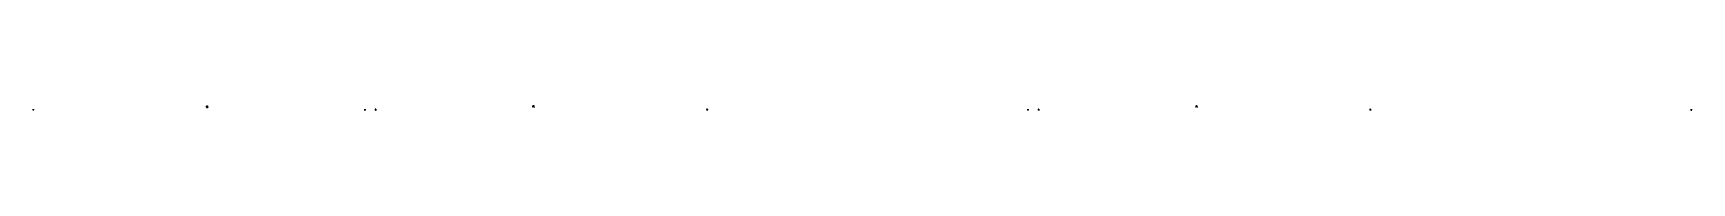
# Model space of a CAD drawing. Header units: millimetres. Extents: x 300333 to 474890, y -562303 to 3203267.
# Drawn here: x 331802 to 343808, y 1603265 to 1603299 of the extents above; entities that cross this region are included whole.
import ezdxf

# ---------------------------------------------------------------- set-up
doc = ezdxf.new("R2010")
doc.units = ezdxf.units.MM
doc.header["$LTSCALE"] = 1000
doc.header["$MEASUREMENT"] = 0
doc.layers.add('上半部分171221拼合$0$上半部分$0$Seal-EFC', color=8, linetype='Continuous')
pattern_1 = [(0, (0, 0), (3.2385, 1.524), [0.762, -0.635, 0.889, -0.381, 1.143, -0.508]), (0, (0.762, 0.0635), (3.2385, 1.524), [0.635, -2.413, 0.508, -0.762]), (0, (2.286, -0.0953), (3.2385, 1.524), [0.381, -3.937]), (90, (0, 0), (-1.0795, 1.524), [1.4605, -4.6355]), (90, (0.762, -3e-16), (-1.0795, 1.524), [1.42875, -4.66725]), (90, (1.397, -6e-16), (-1.0795, 1.524), [1.3335, -4.7625]), (90, (2.286, -0.0953), (-1.0795, 1.524), [1.4605, -4.6355]), (90, (2.667, -0.0953), (-1.0795, 1.524), [1.4605, -4.6355]), (90, (3.81, -2e-15), (-1.0795, 1.524), [1.397, -4.699])]
pattern_2 = [(225, (-3303.4122, 16264.1804), (-0.42094950568, -1.5434815208), [1.984375, -0.396875, 0, -0.396875])]

msp = doc.modelspace()

# ---------------------------------------------------------------- hatches: boundary and pattern name
at = {"layer": '上半部分171221拼合$0$上半部分$0$Seal-EFC'}
h = msp.add_hatch(dxfattribs=at)
h.set_pattern_fill('ANSI36', color=8, scale=0.25, angle=360, style=0)
h.set_pattern_definition([(45, (376659.68004, 1593994.9694), (0.420949506, 1.543481521), [1.984375, -0.396875, 0, -0.396875])])
edge = h.paths.add_edge_path()
edge.add_line((333068, 1603285), (333068, 1603291))
edge.add_line((333068, 1603291), (333067, 1603292))
edge.add_line((333067, 1603292), (333067, 1603296))
edge.add_line((333067, 1603296), (333068, 1603297))
edge.add_arc((333074, 1603347), 50.2, 250.8756, 263.7645, ccw=False)
edge.add_line((333057, 1603299), (333057, 1603285))
edge.add_arc((333062, 1603285), 5.22, 446.818, 535.7977, ccw=False)
edge.add_arc((333063, 1603285), 5.22, 364.2004, 453.1821, ccw=False)
h = msp.add_hatch(dxfattribs=at)
h.set_pattern_fill('ANSI36', color=8, scale=0.25, angle=180, style=0)
h.set_pattern_definition(pattern_2)
edge = h.paths.add_edge_path()
edge.add_line((335417, 1603285), (335417, 1603291))
edge.add_line((335417, 1603291), (335418, 1603292))
edge.add_line((335418, 1603292), (335418, 1603296))
edge.add_line((335418, 1603296), (335417, 1603297))
edge.add_arc((335412, 1603347), 50.2, 276.2355, 289.1244)
edge.add_line((335428, 1603299), (335428, 1603285))
edge.add_arc((335423, 1603285), 5.22, 4.2023, 93.182)
edge.add_arc((335422, 1603285), 5.22, 86.8179, 175.7996)
h = msp.add_hatch(dxfattribs=at)
h.set_pattern_fill('ANSI36', color=8, scale=0.25, angle=180, style=0)
h.set_pattern_definition(pattern_2)
edge = h.paths.add_edge_path()
edge.add_line((340217, 1603285), (340217, 1603291))
edge.add_line((340217, 1603291), (340218, 1603292))
edge.add_line((340218, 1603292), (340218, 1603296))
edge.add_line((340218, 1603296), (340217, 1603297))
edge.add_arc((340212, 1603347), 50.2, 276.2355, 289.1244)
edge.add_line((340228, 1603299), (340228, 1603285))
edge.add_arc((340223, 1603285), 5.22, 4.2023, 93.182)
edge.add_arc((340222, 1603285), 5.22, 86.8179, 175.7996)
h = msp.add_hatch(dxfattribs=at)
h.set_pattern_fill('AR-RSHKE', color=8, scale=0.005, style=0)
h.set_pattern_definition(pattern_1)
edge = h.paths.add_edge_path()
edge.add_line((331803, 1603273), (331808, 1603273))
edge.add_line((331808, 1603273), (331803, 1603273))
edge.add_arc((331803, 1603273), 0.4, 90, 191.2487)
edge.add_line((331802, 1603272), (331804, 1603265))
edge.add_arc((331804, 1603265), 0.4, 191.2487, 270)
edge.add_line((331804, 1603265), (331805, 1603265))
edge.add_arc((331805, 1603265), 0.4, 270, 360)
edge.add_line((331805, 1603265), (331805, 1603267))
edge.add_arc((331805, 1603267), 0.2, 360, 450)
edge.add_line((331805, 1603267), (331805, 1603267))
edge.add_arc((331805, 1603267), 0.2, 180, 270, ccw=False)
edge.add_line((331804, 1603267), (331804, 1603268))
edge.add_arc((331805, 1603268), 0.2, 90, 180, ccw=False)
edge.add_line((331805, 1603268), (331805, 1603268))
edge.add_arc((331805, 1603268), 0.2, 270, 360)
edge.add_line((331805, 1603268), (331805, 1603269))
edge.add_arc((331805, 1603269), 0.2, 90, 180, ccw=False)
edge.add_line((331805, 1603269), (331807, 1603269))
edge.add_arc((331807, 1603269), 0.2, 0, 90, ccw=False)
edge.add_line((331807, 1603269), (331807, 1603268))
edge.add_arc((331807, 1603268), 0.2, 180, 270)
edge.add_line((331807, 1603268), (331808, 1603268))
edge.add_arc((331808, 1603268), 0.2, 0, 90, ccw=False)
edge.add_line((331808, 1603268), (331808, 1603267))
edge.add_arc((331808, 1603267), 0.2, 270, 360, ccw=False)
edge.add_line((331808, 1603267), (331807, 1603267))
edge.add_arc((331807, 1603267), 0.2, 90, 180)
edge.add_line((331807, 1603267), (331807, 1603267))
edge.add_arc((331807, 1603267), 0.4, 180, 270)
edge.add_line((331807, 1603266), (331808, 1603266))
edge.add_arc((331808, 1603267), 0.4, 270, 360)
edge.add_line((331808, 1603267), (331808, 1603273))
edge.add_arc((331808, 1603273), 0.4, 360, 450)
h = msp.add_hatch(dxfattribs=at)
h.set_pattern_fill('AR-RSHKE', color=8, scale=0.005, style=0)
h.set_pattern_definition(pattern_1)
edge = h.paths.add_edge_path()
edge.add_line((334203, 1603273), (334208, 1603273))
edge.add_line((334208, 1603273), (334203, 1603273))
edge.add_arc((334203, 1603273), 0.4, 90, 191.2487)
edge.add_line((334202, 1603272), (334204, 1603265))
edge.add_arc((334204, 1603265), 0.4, 191.2487, 270)
edge.add_line((334204, 1603265), (334205, 1603265))
edge.add_arc((334205, 1603265), 0.4, 270, 360)
edge.add_line((334205, 1603265), (334205, 1603267))
edge.add_arc((334205, 1603267), 0.2, 360, 450)
edge.add_line((334205, 1603267), (334205, 1603267))
edge.add_arc((334205, 1603267), 0.2, 180, 270, ccw=False)
edge.add_line((334204, 1603267), (334204, 1603268))
edge.add_arc((334205, 1603268), 0.2, 90, 180, ccw=False)
edge.add_line((334205, 1603268), (334205, 1603268))
edge.add_arc((334205, 1603268), 0.2, 270, 360)
edge.add_line((334205, 1603268), (334205, 1603269))
edge.add_arc((334205, 1603269), 0.2, 90, 180, ccw=False)
edge.add_line((334205, 1603269), (334207, 1603269))
edge.add_arc((334207, 1603269), 0.2, 0, 90, ccw=False)
edge.add_line((334207, 1603269), (334207, 1603268))
edge.add_arc((334207, 1603268), 0.2, 180, 270)
edge.add_line((334207, 1603268), (334208, 1603268))
edge.add_arc((334208, 1603268), 0.2, 0, 90, ccw=False)
edge.add_line((334208, 1603268), (334208, 1603267))
edge.add_arc((334208, 1603267), 0.2, 270, 360, ccw=False)
edge.add_line((334208, 1603267), (334207, 1603267))
edge.add_arc((334207, 1603267), 0.2, 90, 180)
edge.add_line((334207, 1603267), (334207, 1603267))
edge.add_arc((334207, 1603267), 0.4, 180, 270)
edge.add_line((334207, 1603266), (334208, 1603266))
edge.add_arc((334208, 1603267), 0.4, 270, 360)
edge.add_line((334208, 1603267), (334208, 1603273))
edge.add_arc((334208, 1603273), 0.4, 360, 450)
h = msp.add_hatch(dxfattribs=at)
h.set_pattern_fill('AR-RSHKE', color=8, scale=0.005, angle=180, style=0)
h.set_pattern_definition([(180, (334242.7512, 1603296.9727), (-3.2385, -1.524), [0.762, -0.635, 0.889, -0.381, 1.143, -0.508]), (180, (334241.9892, 1603296.9092), (-3.2385, -1.524), [0.635, -2.413, 0.508, -0.762]), (180, (334240.4652, 1603297.068), (-3.2385, -1.524), [0.381, -3.937]), (270, (334242.7512, 1603296.9727), (1.0795, -1.524), [1.4605, -4.6355]), (270, (334241.9892, 1603296.9727), (1.0795, -1.524), [1.42875, -4.66725]), (270, (334241.3542, 1603296.9727), (1.0795, -1.524), [1.3335, -4.7625]), (270, (334240.4652, 1603297.068), (1.0795, -1.524), [1.4605, -4.6355]), (270, (334240.0842, 1603297.068), (1.0795, -1.524), [1.4605, -4.6355]), (270, (334238.9412, 1603296.9727), (1.0795, -1.524), [1.397, -4.699])])
edge = h.paths.add_edge_path()
edge.add_line((334283, 1603273), (334277, 1603273))
edge.add_line((334277, 1603273), (334283, 1603273))
edge.add_arc((334283, 1603273), 0.4, 348.7513, 450, ccw=False)
edge.add_line((334283, 1603272), (334282, 1603265))
edge.add_arc((334281, 1603265), 0.4, 270, 348.7513, ccw=False)
edge.add_line((334281, 1603265), (334281, 1603265))
edge.add_arc((334281, 1603265), 0.4, 180, 270, ccw=False)
edge.add_line((334280, 1603265), (334280, 1603267))
edge.add_arc((334281, 1603267), 0.2, 90, 180, ccw=False)
edge.add_line((334281, 1603267), (334281, 1603267))
edge.add_arc((334281, 1603267), 0.2, 270, 360)
edge.add_line((334281, 1603267), (334281, 1603268))
edge.add_arc((334281, 1603268), 0.2, 360, 450)
edge.add_line((334281, 1603268), (334281, 1603268))
edge.add_arc((334281, 1603268), 0.2, 180, 270, ccw=False)
edge.add_line((334280, 1603268), (334280, 1603269))
edge.add_arc((334280, 1603269), 0.2, 360, 450)
edge.add_line((334280, 1603269), (334279, 1603269))
edge.add_arc((334279, 1603269), 0.2, 450, 540)
edge.add_line((334279, 1603269), (334279, 1603268))
edge.add_arc((334278, 1603268), 0.2, 270, 360, ccw=False)
edge.add_line((334278, 1603268), (334278, 1603268))
edge.add_arc((334278, 1603268), 0.2, 450, 540)
edge.add_line((334278, 1603268), (334278, 1603267))
edge.add_arc((334278, 1603267), 0.2, 180, 270)
edge.add_line((334278, 1603267), (334278, 1603267))
edge.add_arc((334278, 1603267), 0.2, 360, 450, ccw=False)
edge.add_line((334279, 1603267), (334279, 1603267))
edge.add_arc((334278, 1603267), 0.4, 270, 360, ccw=False)
edge.add_line((334278, 1603266), (334277, 1603266))
edge.add_arc((334277, 1603267), 0.4, 180, 270, ccw=False)
edge.add_line((334277, 1603267), (334277, 1603273))
edge.add_arc((334277, 1603273), 0.4, 90, 180, ccw=False)
h = msp.add_hatch(dxfattribs=at)
h.set_pattern_fill('AR-RSHKE', color=8, scale=0.005, angle=180, style=0)
h.set_pattern_definition([(180, (336642.7514, 1603296.9727), (-3.2385, -1.524), [0.762, -0.635, 0.889, -0.381, 1.143, -0.508]), (180, (336641.9894, 1603296.9092), (-3.2385, -1.524), [0.635, -2.413, 0.508, -0.762]), (180, (336640.4654, 1603297.068), (-3.2385, -1.524), [0.381, -3.937]), (270, (336642.7514, 1603296.9727), (1.0795, -1.524), [1.4605, -4.6355]), (270, (336641.9894, 1603296.9727), (1.0795, -1.524), [1.42875, -4.66725]), (270, (336641.3544, 1603296.9727), (1.0795, -1.524), [1.3335, -4.7625]), (270, (336640.4654, 1603297.068), (1.0795, -1.524), [1.4605, -4.6355]), (270, (336640.0844, 1603297.068), (1.0795, -1.524), [1.4605, -4.6355]), (270, (336638.9414, 1603296.9727), (1.0795, -1.524), [1.397, -4.699])])
edge = h.paths.add_edge_path()
edge.add_line((336683, 1603273), (336677, 1603273))
edge.add_line((336677, 1603273), (336683, 1603273))
edge.add_arc((336683, 1603273), 0.4, 348.7513, 450, ccw=False)
edge.add_line((336683, 1603272), (336682, 1603265))
edge.add_arc((336681, 1603265), 0.4, 270, 348.7513, ccw=False)
edge.add_line((336681, 1603265), (336681, 1603265))
edge.add_arc((336681, 1603265), 0.4, 180, 270, ccw=False)
edge.add_line((336680, 1603265), (336680, 1603267))
edge.add_arc((336681, 1603267), 0.2, 90, 180, ccw=False)
edge.add_line((336681, 1603267), (336681, 1603267))
edge.add_arc((336681, 1603267), 0.2, 270, 360)
edge.add_line((336681, 1603267), (336681, 1603268))
edge.add_arc((336681, 1603268), 0.2, 360, 450)
edge.add_line((336681, 1603268), (336681, 1603268))
edge.add_arc((336681, 1603268), 0.2, 180, 270, ccw=False)
edge.add_line((336680, 1603268), (336680, 1603269))
edge.add_arc((336680, 1603269), 0.2, 360, 450)
edge.add_line((336680, 1603269), (336679, 1603269))
edge.add_arc((336679, 1603269), 0.2, 450, 540)
edge.add_line((336679, 1603269), (336679, 1603268))
edge.add_arc((336678, 1603268), 0.2, 270, 360, ccw=False)
edge.add_line((336678, 1603268), (336678, 1603268))
edge.add_arc((336678, 1603268), 0.2, 450, 540)
edge.add_line((336678, 1603268), (336678, 1603267))
edge.add_arc((336678, 1603267), 0.2, 180, 270)
edge.add_line((336678, 1603267), (336678, 1603267))
edge.add_arc((336678, 1603267), 0.2, 360, 450, ccw=False)
edge.add_line((336679, 1603267), (336679, 1603267))
edge.add_arc((336678, 1603267), 0.4, 270, 360, ccw=False)
edge.add_line((336678, 1603266), (336677, 1603266))
edge.add_arc((336677, 1603267), 0.4, 180, 270, ccw=False)
edge.add_line((336677, 1603267), (336677, 1603273))
edge.add_arc((336677, 1603273), 0.4, 90, 180, ccw=False)
h = msp.add_hatch(dxfattribs=at)
h.set_pattern_fill('AR-RSHKE', color=8, scale=0.005, style=0)
h.set_pattern_definition(pattern_1)
edge = h.paths.add_edge_path()
edge.add_line((339003, 1603273), (339008, 1603273))
edge.add_line((339008, 1603273), (339003, 1603273))
edge.add_arc((339003, 1603273), 0.4, 90, 191.2487)
edge.add_line((339002, 1603272), (339004, 1603265))
edge.add_arc((339004, 1603265), 0.4, 191.2487, 270)
edge.add_line((339004, 1603265), (339005, 1603265))
edge.add_arc((339005, 1603265), 0.4, 270, 360)
edge.add_line((339005, 1603265), (339005, 1603267))
edge.add_arc((339005, 1603267), 0.2, 360, 450)
edge.add_line((339005, 1603267), (339005, 1603267))
edge.add_arc((339005, 1603267), 0.2, 180, 270, ccw=False)
edge.add_line((339004, 1603267), (339004, 1603268))
edge.add_arc((339005, 1603268), 0.2, 90, 180, ccw=False)
edge.add_line((339005, 1603268), (339005, 1603268))
edge.add_arc((339005, 1603268), 0.2, 270, 360)
edge.add_line((339005, 1603268), (339005, 1603269))
edge.add_arc((339005, 1603269), 0.2, 90, 180, ccw=False)
edge.add_line((339005, 1603269), (339007, 1603269))
edge.add_arc((339007, 1603269), 0.2, 0, 90, ccw=False)
edge.add_line((339007, 1603269), (339007, 1603268))
edge.add_arc((339007, 1603268), 0.2, 180, 270)
edge.add_line((339007, 1603268), (339008, 1603268))
edge.add_arc((339008, 1603268), 0.2, 0, 90, ccw=False)
edge.add_line((339008, 1603268), (339008, 1603267))
edge.add_arc((339008, 1603267), 0.2, 270, 360, ccw=False)
edge.add_line((339008, 1603267), (339007, 1603267))
edge.add_arc((339007, 1603267), 0.2, 90, 180)
edge.add_line((339007, 1603267), (339007, 1603267))
edge.add_arc((339007, 1603267), 0.4, 180, 270)
edge.add_line((339007, 1603266), (339008, 1603266))
edge.add_arc((339008, 1603267), 0.4, 270, 360)
edge.add_line((339008, 1603267), (339008, 1603273))
edge.add_arc((339008, 1603273), 0.4, 360, 450)
h = msp.add_hatch(dxfattribs=at)
h.set_pattern_fill('AR-RSHKE', color=8, scale=0.005, angle=180, style=0)
h.set_pattern_definition([(180, (339042.7513, 1603296.9727), (-3.2385, -1.524), [0.762, -0.635, 0.889, -0.381, 1.143, -0.508]), (180, (339041.9893, 1603296.9092), (-3.2385, -1.524), [0.635, -2.413, 0.508, -0.762]), (180, (339040.4653, 1603297.068), (-3.2385, -1.524), [0.381, -3.937]), (270, (339042.7513, 1603296.9727), (1.0795, -1.524), [1.4605, -4.6355]), (270, (339041.9893, 1603296.9727), (1.0795, -1.524), [1.42875, -4.66725]), (270, (339041.3543, 1603296.9727), (1.0795, -1.524), [1.3335, -4.7625]), (270, (339040.4653, 1603297.068), (1.0795, -1.524), [1.4605, -4.6355]), (270, (339040.0843, 1603297.068), (1.0795, -1.524), [1.4605, -4.6355]), (270, (339038.9413, 1603296.9727), (1.0795, -1.524), [1.397, -4.699])])
edge = h.paths.add_edge_path()
edge.add_line((339083, 1603273), (339077, 1603273))
edge.add_line((339077, 1603273), (339083, 1603273))
edge.add_arc((339083, 1603273), 0.4, 348.7513, 450, ccw=False)
edge.add_line((339083, 1603272), (339082, 1603265))
edge.add_arc((339081, 1603265), 0.4, 270, 348.7513, ccw=False)
edge.add_line((339081, 1603265), (339081, 1603265))
edge.add_arc((339081, 1603265), 0.4, 180, 270, ccw=False)
edge.add_line((339080, 1603265), (339080, 1603267))
edge.add_arc((339081, 1603267), 0.2, 90, 180, ccw=False)
edge.add_line((339081, 1603267), (339081, 1603267))
edge.add_arc((339081, 1603267), 0.2, 270, 360)
edge.add_line((339081, 1603267), (339081, 1603268))
edge.add_arc((339081, 1603268), 0.2, 360, 450)
edge.add_line((339081, 1603268), (339081, 1603268))
edge.add_arc((339081, 1603268), 0.2, 180, 270, ccw=False)
edge.add_line((339080, 1603268), (339080, 1603269))
edge.add_arc((339080, 1603269), 0.2, 360, 450)
edge.add_line((339080, 1603269), (339079, 1603269))
edge.add_arc((339079, 1603269), 0.2, 450, 540)
edge.add_line((339079, 1603269), (339079, 1603268))
edge.add_arc((339078, 1603268), 0.2, 270, 360, ccw=False)
edge.add_line((339078, 1603268), (339078, 1603268))
edge.add_arc((339078, 1603268), 0.2, 450, 540)
edge.add_line((339078, 1603268), (339078, 1603267))
edge.add_arc((339078, 1603267), 0.2, 180, 270)
edge.add_line((339078, 1603267), (339078, 1603267))
edge.add_arc((339078, 1603267), 0.2, 360, 450, ccw=False)
edge.add_line((339079, 1603267), (339079, 1603267))
edge.add_arc((339078, 1603267), 0.4, 270, 360, ccw=False)
edge.add_line((339078, 1603266), (339077, 1603266))
edge.add_arc((339077, 1603267), 0.4, 180, 270, ccw=False)
edge.add_line((339077, 1603267), (339077, 1603273))
edge.add_arc((339077, 1603273), 0.4, 90, 180, ccw=False)
h = msp.add_hatch(dxfattribs=at)
h.set_pattern_fill('AR-RSHKE', color=8, scale=0.005, angle=180, style=0)
h.set_pattern_definition([(180, (341442.7514, 1603296.9727), (-3.2385, -1.524), [0.762, -0.635, 0.889, -0.381, 1.143, -0.508]), (180, (341441.9894, 1603296.9092), (-3.2385, -1.524), [0.635, -2.413, 0.508, -0.762]), (180, (341440.4654, 1603297.068), (-3.2385, -1.524), [0.381, -3.937]), (270, (341442.7514, 1603296.9727), (1.0795, -1.524), [1.4605, -4.6355]), (270, (341441.9894, 1603296.9727), (1.0795, -1.524), [1.42875, -4.66725]), (270, (341441.3544, 1603296.9727), (1.0795, -1.524), [1.3335, -4.7625]), (270, (341440.4654, 1603297.068), (1.0795, -1.524), [1.4605, -4.6355]), (270, (341440.0844, 1603297.068), (1.0795, -1.524), [1.4605, -4.6355]), (270, (341438.9414, 1603296.9727), (1.0795, -1.524), [1.397, -4.699])])
edge = h.paths.add_edge_path()
edge.add_line((341483, 1603273), (341477, 1603273))
edge.add_line((341477, 1603273), (341483, 1603273))
edge.add_arc((341483, 1603273), 0.4, 348.7513, 450, ccw=False)
edge.add_line((341483, 1603272), (341482, 1603265))
edge.add_arc((341481, 1603265), 0.4, 270, 348.7513, ccw=False)
edge.add_line((341481, 1603265), (341481, 1603265))
edge.add_arc((341481, 1603265), 0.4, 180, 270, ccw=False)
edge.add_line((341480, 1603265), (341480, 1603267))
edge.add_arc((341481, 1603267), 0.2, 90, 180, ccw=False)
edge.add_line((341481, 1603267), (341481, 1603267))
edge.add_arc((341481, 1603267), 0.2, 270, 360)
edge.add_line((341481, 1603267), (341481, 1603268))
edge.add_arc((341481, 1603268), 0.2, 360, 450)
edge.add_line((341481, 1603268), (341481, 1603268))
edge.add_arc((341481, 1603268), 0.2, 180, 270, ccw=False)
edge.add_line((341480, 1603268), (341480, 1603269))
edge.add_arc((341480, 1603269), 0.2, 360, 450)
edge.add_line((341480, 1603269), (341479, 1603269))
edge.add_arc((341479, 1603269), 0.2, 450, 540)
edge.add_line((341479, 1603269), (341479, 1603268))
edge.add_arc((341478, 1603268), 0.2, 270, 360, ccw=False)
edge.add_line((341478, 1603268), (341478, 1603268))
edge.add_arc((341478, 1603268), 0.2, 450, 540)
edge.add_line((341478, 1603268), (341478, 1603267))
edge.add_arc((341478, 1603267), 0.2, 180, 270)
edge.add_line((341478, 1603267), (341478, 1603267))
edge.add_arc((341478, 1603267), 0.2, 360, 450, ccw=False)
edge.add_line((341479, 1603267), (341479, 1603267))
edge.add_arc((341478, 1603267), 0.4, 270, 360, ccw=False)
edge.add_line((341478, 1603266), (341477, 1603266))
edge.add_arc((341477, 1603267), 0.4, 180, 270, ccw=False)
edge.add_line((341477, 1603267), (341477, 1603273))
edge.add_arc((341477, 1603273), 0.4, 90, 180, ccw=False)
h = msp.add_hatch(dxfattribs=at)
h.set_pattern_fill('AR-RSHKE', color=8, scale=0.005, style=0)
h.set_pattern_definition(pattern_1)
edge = h.paths.add_edge_path()
edge.add_line((343803, 1603273), (343808, 1603273))
edge.add_line((343808, 1603273), (343803, 1603273))
edge.add_arc((343803, 1603273), 0.4, 90, 191.2487)
edge.add_line((343802, 1603272), (343804, 1603265))
edge.add_arc((343804, 1603265), 0.4, 191.2487, 270)
edge.add_line((343804, 1603265), (343805, 1603265))
edge.add_arc((343805, 1603265), 0.4, 270, 360)
edge.add_line((343805, 1603265), (343805, 1603267))
edge.add_arc((343805, 1603267), 0.2, 360, 450)
edge.add_line((343805, 1603267), (343805, 1603267))
edge.add_arc((343805, 1603267), 0.2, 180, 270, ccw=False)
edge.add_line((343804, 1603267), (343804, 1603268))
edge.add_arc((343805, 1603268), 0.2, 90, 180, ccw=False)
edge.add_line((343805, 1603268), (343805, 1603268))
edge.add_arc((343805, 1603268), 0.2, 270, 360)
edge.add_line((343805, 1603268), (343805, 1603269))
edge.add_arc((343805, 1603269), 0.2, 90, 180, ccw=False)
edge.add_line((343805, 1603269), (343807, 1603269))
edge.add_arc((343807, 1603269), 0.2, 0, 90, ccw=False)
edge.add_line((343807, 1603269), (343807, 1603268))
edge.add_arc((343807, 1603268), 0.2, 180, 270)
edge.add_line((343807, 1603268), (343808, 1603268))
edge.add_arc((343808, 1603268), 0.2, 0, 90, ccw=False)
edge.add_line((343808, 1603268), (343808, 1603267))
edge.add_arc((343808, 1603267), 0.2, 270, 360, ccw=False)
edge.add_line((343808, 1603267), (343807, 1603267))
edge.add_arc((343807, 1603267), 0.2, 90, 180)
edge.add_line((343807, 1603267), (343807, 1603267))
edge.add_arc((343807, 1603267), 0.4, 180, 270)
edge.add_line((343807, 1603266), (343808, 1603266))
edge.add_arc((343808, 1603267), 0.4, 270, 360)
edge.add_line((343808, 1603267), (343808, 1603273))
edge.add_arc((343808, 1603273), 0.4, 360, 450)

doc.saveas('drawing.dxf')
